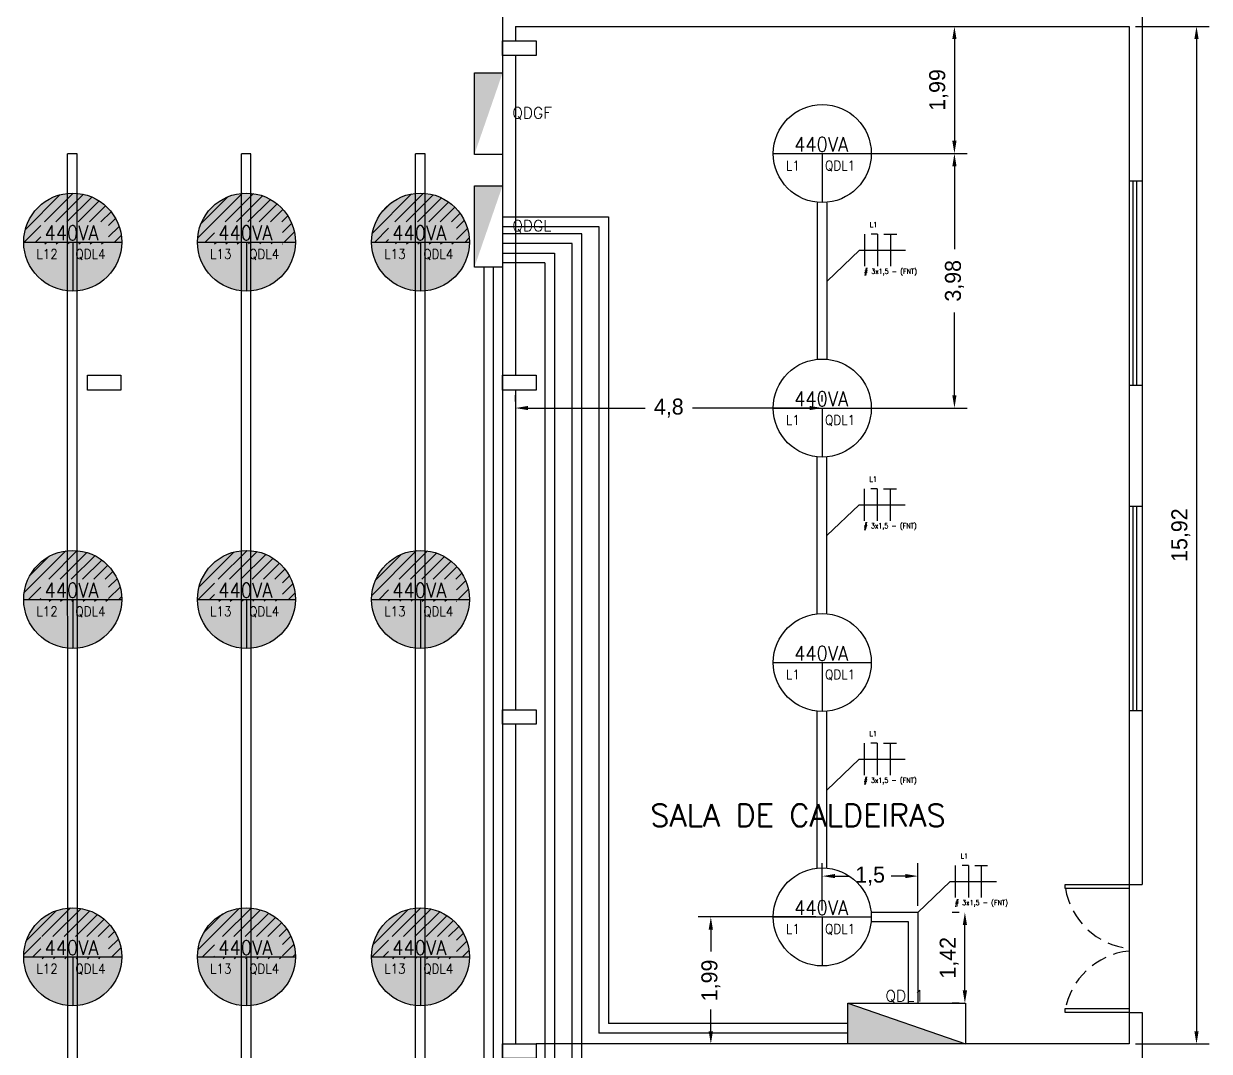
# Model space of a CAD drawing. Extents: x 103 to 641, y -58 to 322.
# Drawn here: x 392.66 to 411.19, y 34.8 to 50.87 of the extents above; entities that cross this region are included whole.
import ezdxf

# ---------------------------------------------------------------- set-up
doc = ezdxf.new("R2010")
doc.units = 0
doc.header["$MEASUREMENT"] = 0
doc.linetypes.add('DASHED2', pattern=[0.375, 0.25, -0.125])
for name, color, linetype in [('_ARQ', 5, 'Continuous'), ('_ARQ-TEXTO', 4, 'Continuous'), ('_COTAS', 4, 'Continuous'), ('_ELT-ELETROCALHAS', 1, 'Continuous'), ('_ELT-LUMINARIAS', 3, 'Continuous'), ('_ELT-MÁQUINAS', 3, 'Continuous'), ('_ELT-PONTO', 2, 'Continuous'), ('_ELT-PONTO-TEXTO', 4, 'Continuous'), ('_ELT_ELETRODUTO_COT', 1, 'Continuous'), ('ELET_FIAÇÃO', 1, 'Continuous')]:
    doc.layers.add(name, color=color, linetype=linetype)
doc.styles.add('textstyle3', font='romans')
doc.styles.add('textstyle4', font='arial.ttf')
doc.styles.add('textstyle6', font='Standard')
doc.dimstyles.new('QCADDimStyle', dxfattribs={"dimscale": 0, "dimtxt": 0.25, "dimasz": 0.2, "dimexe": 0.2, "dimexo": 0.1, "dimgap": 0.1, "dimtad": 1, "dimtxsty": 'Standard', "dimcen": 2.5, "dimadec": 1, "dimazin": 3, "dimtfac": 1, "dimtmove": 2, "dimatfit": 3, "dimarcsym": 0})

# ---------------------------------------------------------------- blocks, each defined once
blk = doc.blocks.new('*D37')
at = {"layer": '_COTAS', "color": 0, "linetype": 'Continuous', "lineweight": -2, "transparency": 16777216}
for p, q in [((410.043, 50.828), (411.194, 50.828)), ((410.994, 50.628), (410.994, 35.111)), ((410.043, 34.911), (411.194, 34.911))]:
    blk.add_line(p, q, dxfattribs=at)
at = {"layer": '_COTAS', "color": 0, "linetype": 'Continuous', "transparency": 16777216}
for points in [[(410.961, 50.628), (411.028, 50.628), (410.994, 50.828)], [(410.961, 35.111), (411.028, 35.111), (410.994, 34.911)]]:
    blk.add_solid(points, dxfattribs=at)
at = {"layer": 'DEFPOINTS', "color": 0, "linetype": 'Continuous', "transparency": 16777216}
for p in [(409.943, 50.828), (409.943, 34.911), (410.994, 34.911)]:
    blk.add_point(p, dxfattribs=at)
at = {"layer": '_COTAS', "color": 0, "linetype": 'Continuous', "transparency": 16777216, "insert": (410.749, 42.87), "char_height": 0.25, "attachment_point": 5, "rotation": 90}
blk.add_mtext('15,92', dxfattribs=at)
blk = doc.blocks.new('LAMP_VaporMetal')
at = {"layer": '_ELT-LUMINARIAS', "linetype": 'Continuous'}
blk.add_circle((0, 0), 0.766, dxfattribs=at)
at = {"layer": '_ELT-MÁQUINAS', "linetype": 'Continuous'}
for p, q in [((-0.766, 0), (0.766, 0)), ((0, 0), (0, -0.766))]:
    blk.add_line(p, q, dxfattribs=at)
at = {"layer": '_ELT-LUMINARIAS', "linetype": 'Continuous', "style": 'textstyle4'}
for tag, p, height in [('220VA', (-0.442, 0.031), 0.226), ('L34', (-0.568, -0.263), 0.15), ('QDL5', (0.044, -0.263), 0.15)]:
    blk.add_attdef(tag, p, '', height=height, dxfattribs=at)
blk = doc.blocks.new('*D50')
at = {"layer": '_COTAS', "color": 0, "linetype": 'Continuous', "lineweight": -2, "transparency": 16777216}
for p, q in [((405.243, 50.828), (407.409, 50.828)), ((407.209, 50.628), (407.209, 49.038)), ((405.243, 48.838), (407.409, 48.838))]:
    blk.add_line(p, q, dxfattribs=at)
at = {"layer": '_COTAS', "color": 0, "linetype": 'Continuous', "transparency": 16777216}
for points in [[(407.176, 50.628), (407.242, 50.628), (407.209, 50.828)], [(407.176, 49.038), (407.242, 49.038), (407.209, 48.838)]]:
    blk.add_solid(points, dxfattribs=at)
at = {"layer": 'DEFPOINTS', "color": 0, "linetype": 'Continuous', "transparency": 16777216}
for p in [(405.143, 50.828), (405.143, 48.838), (407.209, 48.838)]:
    blk.add_point(p, dxfattribs=at)
at = {"layer": '_COTAS', "color": 0, "linetype": 'Continuous', "transparency": 16777216, "insert": (406.963, 49.833), "char_height": 0.25, "attachment_point": 5, "rotation": 90}
blk.add_mtext('1,99', dxfattribs=at)
blk = doc.blocks.new('*D51')
at = {"layer": '_COTAS', "color": 0, "linetype": 'Continuous', "lineweight": -2, "transparency": 16777216}
for p, q in [((405.243, 48.838), (407.409, 48.838)), ((407.209, 48.638), (407.209, 47.344)), ((407.209, 45.058), (407.209, 46.352)), ((405.243, 44.858), (407.409, 44.858))]:
    blk.add_line(p, q, dxfattribs=at)
at = {"layer": '_COTAS', "color": 0, "linetype": 'Continuous', "transparency": 16777216}
for points in [[(407.176, 48.638), (407.242, 48.638), (407.209, 48.838)], [(407.176, 45.058), (407.242, 45.058), (407.209, 44.858)]]:
    blk.add_solid(points, dxfattribs=at)
at = {"layer": 'DEFPOINTS', "color": 0, "linetype": 'Continuous', "transparency": 16777216}
for p in [(405.143, 48.838), (405.143, 44.858), (407.209, 44.858)]:
    blk.add_point(p, dxfattribs=at)
at = {"layer": '_COTAS', "color": 0, "linetype": 'Continuous', "transparency": 16777216, "insert": (407.209, 46.848), "char_height": 0.25, "attachment_point": 5, "rotation": 90}
blk.add_mtext('3,98', dxfattribs=at)
blk = doc.blocks.new('*D52')
at = {"layer": '_COTAS', "color": 0, "linetype": 'Continuous', "lineweight": -2, "transparency": 16777216}
for p, q in [((400.343, 44.958), (400.343, 45.058)), ((405.143, 44.958), (405.143, 45.058)), ((400.543, 44.858), (402.372, 44.858)), ((404.943, 44.858), (403.114, 44.858))]:
    blk.add_line(p, q, dxfattribs=at)
at = {"layer": '_COTAS', "color": 0, "linetype": 'Continuous', "transparency": 16777216}
for points in [[(400.543, 44.891), (400.543, 44.825), (400.343, 44.858)], [(404.943, 44.891), (404.943, 44.825), (405.143, 44.858)]]:
    blk.add_solid(points, dxfattribs=at)
at = {"layer": 'DEFPOINTS', "color": 0, "linetype": 'Continuous', "transparency": 16777216}
for p in [(400.343, 44.858), (400.343, 44.858), (405.143, 44.858)]:
    blk.add_point(p, dxfattribs=at)
at = {"layer": '_COTAS', "color": 0, "linetype": 'Continuous', "transparency": 16777216, "insert": (402.743, 44.858), "char_height": 0.25, "attachment_point": 5}
blk.add_mtext('4,8', dxfattribs=at)
blk = doc.blocks.new('*D53')
at = {"layer": '_COTAS', "color": 0, "linetype": 'Continuous', "lineweight": -2, "transparency": 16777216}
for p, q in [((405.043, 36.898), (403.2, 36.898)), ((403.4, 36.698), (403.4, 36.359)), ((403.4, 35.111), (403.4, 35.45)), ((405.043, 34.911), (403.2, 34.911))]:
    blk.add_line(p, q, dxfattribs=at)
at = {"layer": '_COTAS', "color": 0, "linetype": 'Continuous', "transparency": 16777216}
for points in [[(403.366, 36.698), (403.433, 36.698), (403.4, 36.898)], [(403.366, 35.111), (403.433, 35.111), (403.4, 34.911)]]:
    blk.add_solid(points, dxfattribs=at)
at = {"layer": 'DEFPOINTS', "color": 0, "linetype": 'Continuous', "transparency": 16777216}
for p in [(405.143, 36.898), (403.4, 34.911), (405.143, 34.911)]:
    blk.add_point(p, dxfattribs=at)
at = {"layer": '_COTAS', "color": 0, "linetype": 'Continuous', "transparency": 16777216, "insert": (403.4, 35.905), "char_height": 0.25, "attachment_point": 5, "rotation": 90}
blk.add_mtext('1,99', dxfattribs=at)
blk = doc.blocks.new('FIACAO_LUM_ELETRO_DIR')
at = {"layer": 'ELET_FIAÇÃO', "color": 4, "linetype": 'Continuous'}
for p, q in [((0.589, 0.233), (0.589, 0.733)), ((0.789, 0.733), (0.689, 0.733)), ((0.789, 0.733), (0.789, 0.233)), ((0.889, 0.733), (1.089, 0.733)), ((0.989, 0.733), (0.989, 0.233))]:
    blk.add_line(p, q, dxfattribs=at)
at = {"layer": 'ELET_FIAÇÃO', "color": 7, "linetype": 'Continuous'}
for points in [[(0.505, 0.483), (0, 0)], [(0.505, 0.483), (1.227, 0.483)]]:
    blk.add_lwpolyline(points, dxfattribs=at)
at = {"layer": 'ELET_FIAÇÃO', "color": 4, "linetype": 'Continuous', "style": 'textstyle4'}
for tag, p in [('C', (0.668, 0.843)), ('B', (0.575, 0.113))]:
    blk.add_attdef(tag, p, '', height=0.08, dxfattribs=at)
blk = doc.blocks.new('*D68')
at = {"layer": '_ELT_ELETRODUTO_COT', "color": 0, "linetype": 'Continuous', "lineweight": -2, "transparency": 16777216}
for p, q in [((407.283, 36.97), (407.173, 36.97)), ((407.373, 35.748), (407.373, 36.77)), ((407.283, 35.548), (407.173, 35.548))]:
    blk.add_line(p, q, dxfattribs=at)
at = {"layer": '_ELT_ELETRODUTO_COT', "color": 0, "linetype": 'Continuous', "transparency": 16777216}
for points in [[(407.339, 36.77), (407.406, 36.77), (407.373, 36.97)], [(407.339, 35.748), (407.406, 35.748), (407.373, 35.548)]]:
    blk.add_solid(points, dxfattribs=at)
at = {"layer": 'DEFPOINTS', "color": 0, "linetype": 'Continuous', "transparency": 16777216}
for p in [(407.373, 36.97), (407.383, 36.97), (407.383, 35.548)]:
    blk.add_point(p, dxfattribs=at)
at = {"layer": '_ELT_ELETRODUTO_COT', "color": 0, "linetype": 'Continuous', "transparency": 16777216, "insert": (407.127, 36.259), "char_height": 0.25, "attachment_point": 5, "rotation": 90}
blk.add_mtext('1,42', dxfattribs=at)
blk = doc.blocks.new('*D69')
at = {"layer": '_ELT_ELETRODUTO_COT', "color": 0, "linetype": 'Continuous', "lineweight": -2, "transparency": 16777216}
for p, q in [((405.143, 36.998), (405.143, 37.737)), ((406.639, 37.07), (406.639, 37.737)), ((405.343, 37.537), (405.562, 37.537)), ((406.439, 37.537), (406.22, 37.537))]:
    blk.add_line(p, q, dxfattribs=at)
at = {"layer": '_ELT_ELETRODUTO_COT', "color": 0, "linetype": 'Continuous', "transparency": 16777216}
for points in [[(405.343, 37.57), (405.343, 37.504), (405.143, 37.537)], [(406.439, 37.57), (406.439, 37.504), (406.639, 37.537)]]:
    blk.add_solid(points, dxfattribs=at)
at = {"layer": 'DEFPOINTS', "color": 0, "linetype": 'Continuous', "transparency": 16777216}
for p in [(406.639, 37.537), (405.143, 36.898), (406.639, 36.97)]:
    blk.add_point(p, dxfattribs=at)
at = {"layer": '_ELT_ELETRODUTO_COT', "color": 0, "linetype": 'Continuous', "transparency": 16777216, "insert": (405.891, 37.537), "char_height": 0.25, "attachment_point": 5}
blk.add_mtext('1,5', dxfattribs=at)
blk = doc.blocks.new('LAMP_Recapagem')
at = {"true_color": 0xffffff}
h = blk.add_hatch(color=7, dxfattribs=at)
h.dxf.hatch_style = 1
edge = h.paths.add_edge_path()
edge.add_arc((0, 0), 0.766, 0, 360)
at = {"layer": '_ELT-LUMINARIAS', "linetype": 'Continuous', "transparency": 33554687}
h = blk.add_hatch(dxfattribs=at)
h.set_pattern_fill('ANSI31', color=256, style=0, pattern_type=0)
h.set_pattern_definition([(45, (-325.58795, -41.82564), (-0.08838835, 0.08838835), [])])
edge = h.paths.add_edge_path(flags=0)
edge.add_line((-0.766, 0), (0.766, 0))
edge.add_arc((0, 0), 0.766, 0, 180)
h.paths.add_polyline_path([(-0.5, -0.03), (0.562, -0.03), (0.562, 0.315), (-0.5, 0.315)], flags=0)
at = {"layer": '_ELT-LUMINARIAS', "linetype": 'Continuous'}
blk.add_circle((0, 0), 0.766, dxfattribs=at)
at = {"layer": '_ELT-MÁQUINAS', "linetype": 'Continuous'}
for p, q in [((-0.766, 0), (0.766, 0)), ((0, 0), (0, -0.766))]:
    blk.add_line(p, q, dxfattribs=at)
at = {"layer": '_ELT-LUMINARIAS', "linetype": 'Continuous', "style": 'textstyle4'}
for tag, p, height in [('990VA', (-0.442, 0.031), 0.226), ('L34', (-0.568, -0.263), 0.15), ('QDL5', (0.044, -0.263), 0.15)]:
    blk.add_attdef(tag, p, '', height=height, dxfattribs=at)

msp = doc.modelspace()

# ---------------------------------------------------------------- hatches: boundary and pattern name
at = {"layer": '_ELT-PONTO', "linetype": 'Continuous', "transparency": 33554687}
for points in [[(399.703, 48.826), (400.143, 50.099), (399.703, 50.099)], [(399.703, 47.062), (400.143, 48.336), (399.703, 48.336)], [(407.383, 34.911), (405.543, 35.548), (405.543, 34.911)]]:
    msp.add_hatch(color=256, dxfattribs=at).paths.add_polyline_path(points, flags=0)

# ---------------------------------------------------------------- linework, layer by layer
at = {"layer": '_ARQ'}
for p, q in [((410.143, 61.028), (410.143, 37.405)), ((400.143, 60.828), (400.143, 22.343)), ((400.343, 50.828), (409.943, 50.828)), ((400.343, 50.828), (400.343, 50.599)), ((409.943, 50.828), (409.943, 37.405)), ((400.343, 50.37), (400.343, 45.37)), ((409.943, 48.411), (410.143, 48.411)), ((410.005, 45.211), (410.005, 48.408)), ((410.059, 45.211), (410.059, 48.408)), ((400.343, 45.14), (400.343, 40.14)), ((410.143, 45.211), (409.943, 45.211)), ((409.943, 43.321), (410.143, 43.321)), ((410.005, 40.121), (410.005, 43.318)), ((410.059, 40.121), (410.059, 43.318)), ((410.143, 40.121), (409.943, 40.121)), ((400.343, 39.911), (400.343, 34.911)), ((409.943, 37.405), (410.143, 37.405)), ((409.943, 35.405), (410.143, 35.405)), ((409.943, 35.405), (409.943, 34.911)), ((410.143, 35.405), (410.143, 30.742)), ((409.943, 34.911), (400.668, 34.911))]:
    msp.add_line(p, q, dxfattribs=at)
at = {"layer": '_ARQ', "linetype": 'Continuous'}
msp.add_line((409.943, 37.405), (409.943, 35.405), dxfattribs=at)
at = {"layer": '_ARQ'}
for points in [[(400.143, 50.599), (400.668, 50.599), (400.668, 50.37), (400.143, 50.37)], [(393.652, 45.37), (394.176, 45.37), (394.176, 45.14), (393.652, 45.14)], [(400.143, 45.37), (400.668, 45.37), (400.668, 45.14), (400.143, 45.14)], [(400.143, 40.14), (400.668, 40.14), (400.668, 39.911), (400.143, 39.911)], [(400.143, 34.911), (400.668, 34.911), (400.668, 34.682), (400.143, 34.682)]]:
    msp.add_lwpolyline(points, close=True, dxfattribs=at)
at = {"layer": '_ARQ', "linetype": 'Continuous'}
for points in [[(409.943, 37.345), (408.943, 37.345), (408.943, 37.405), (409.943, 37.405)], [(409.943, 35.405), (408.943, 35.405), (408.943, 35.465), (409.943, 35.465)]]:
    msp.add_lwpolyline(points, close=True, dxfattribs=at)
at = {"layer": '_ARQ', "linetype": 'DASHED2'}
for centre, start, end in [((410.064, 37.535), 189.6213, 263.9217), ((410.056, 35.235), 96.0783, 170.3787)]:
    msp.add_arc(centre, 1.136, start, end, dxfattribs=at)
at = {"layer": '_ELT-ELETROCALHAS', "linetype": 'Continuous'}
for p, q in [((393.347, 25.16), (393.342, 48.833)), ((393.492, 48.832), (393.342, 48.833)), ((393.497, 25.16), (393.492, 48.832)), ((396.064, 25.161), (396.059, 48.834)), ((396.209, 48.832), (396.059, 48.834)), ((396.214, 25.161), (396.209, 48.832)), ((398.785, 25.16), (398.781, 48.833)), ((398.931, 48.832), (398.781, 48.833)), ((398.935, 25.16), (398.931, 48.832)), ((405.068, 45.618), (405.068, 48.069)), ((405.218, 45.618), (405.218, 48.069)), ((405.063, 41.638), (405.063, 44.089)), ((405.213, 41.638), (405.213, 44.089)), ((405.063, 37.658), (405.063, 40.109)), ((405.213, 37.658), (405.213, 40.109)), ((406.639, 36.97), (405.906, 36.97)), ((406.639, 36.97), (406.639, 35.548)), ((406.489, 36.82), (405.905, 36.82)), ((406.489, 35.548), (406.489, 36.82))]:
    msp.add_line(p, q, dxfattribs=at)
at = {"layer": '_ELT-ELETROCALHAS', "color": 8, "linetype": 'Continuous'}
for p, q in [((400.143, 47.849), (401.801, 47.849)), ((401.801, 47.849), (401.801, 35.23)), ((400.143, 47.699), (401.651, 47.699)), ((401.651, 47.699), (401.651, 35.08)), ((401.382, 47.583), (400.143, 47.583)), ((401.382, 34.442), (401.382, 47.583)), ((401.232, 47.433), (400.143, 47.433)), ((400.143, 47.281), (400.954, 47.281)), ((400.954, 47.281), (400.954, 25.014)), ((401.232, 34.292), (401.232, 47.433)), ((400.804, 47.131), (400.143, 47.131)), ((400.804, 47.131), (400.804, 24.864)), ((399.848, 47.062), (399.848, 22.712)), ((399.998, 47.062), (399.998, 22.562)), ((405.543, 35.23), (401.801, 35.23)), ((405.543, 35.08), (401.651, 35.08))]:
    msp.add_line(p, q, dxfattribs=at)
at = {"layer": '_ELT-PONTO', "linetype": 'Continuous'}
msp.add_line((405.543, 35.548), (407.383, 34.911), dxfattribs=at)
for points in [[(399.703, 50.099), (400.143, 50.099), (400.143, 48.826), (399.703, 48.826)], [(399.703, 48.336), (400.143, 48.336), (400.143, 47.062), (399.703, 47.062)], [(405.543, 34.911), (405.543, 35.548), (407.383, 35.548), (407.383, 34.911)]]:
    msp.add_lwpolyline(points, close=True, dxfattribs=at)

# ---------------------------------------------------------------- block references
at = {"layer": '_ELT-ELETROCALHAS', "linetype": 'Continuous'}
ref = msp.add_blockref('FIACAO_LUM_ELETRO_DIR', (405.218, 46.843), dxfattribs=at)
ref.add_attrib('C', 'L1', (405.886, 47.686), dxfattribs={"layer": 'ELET_FIAÇÃO', "color": 4, "linetype": 'Continuous', "height": 0.08, "style": 'textstyle6'})
ref.add_attrib('B', '# 3x1,5 - (FNT)', (405.793, 46.956), dxfattribs={"layer": 'ELET_FIAÇÃO', "color": 4, "linetype": 'Continuous', "height": 0.08, "style": 'textstyle6'})
ref = msp.add_blockref('FIACAO_LUM_ELETRO_DIR', (405.213, 42.863), dxfattribs=at)
ref.add_attrib('C', 'L1', (405.881, 43.706), dxfattribs={"layer": 'ELET_FIAÇÃO', "color": 4, "linetype": 'Continuous', "height": 0.08, "style": 'textstyle6'})
ref.add_attrib('B', '# 3x1,5 - (FNT)', (405.788, 42.976), dxfattribs={"layer": 'ELET_FIAÇÃO', "color": 4, "linetype": 'Continuous', "height": 0.08, "style": 'textstyle6'})
ref = msp.add_blockref('FIACAO_LUM_ELETRO_DIR', (405.213, 38.883), dxfattribs=at)
ref.add_attrib('C', 'L1', (405.881, 39.726), dxfattribs={"layer": 'ELET_FIAÇÃO', "color": 4, "linetype": 'Continuous', "height": 0.08, "style": 'textstyle6'})
ref.add_attrib('B', '# 3x1,5 - (FNT)', (405.788, 38.996), dxfattribs={"layer": 'ELET_FIAÇÃO', "color": 4, "linetype": 'Continuous', "height": 0.08, "style": 'textstyle6'})
ref = msp.add_blockref('FIACAO_LUM_ELETRO_DIR', (406.639, 36.97), dxfattribs=at)
ref.add_attrib('C', 'L1', (407.307, 37.813), dxfattribs={"layer": 'ELET_FIAÇÃO', "color": 4, "linetype": 'Continuous', "height": 0.08, "style": 'textstyle6'})
ref.add_attrib('B', '# 3x1,5 - (FNT)', (407.215, 37.083), dxfattribs={"layer": 'ELET_FIAÇÃO', "color": 4, "linetype": 'Continuous', "height": 0.08, "style": 'textstyle6'})
at = {"layer": '_ELT-LUMINARIAS', "linetype": 'Continuous'}
ref = msp.add_blockref('LAMP_VaporMetal', (405.143, 48.838), dxfattribs=at)
ref.add_attrib('220VA', '440VA', (404.701, 48.869), dxfattribs={"linetype": 'Continuous', "height": 0.2256, "style": 'textstyle6'})
ref.add_attrib('L34', 'L1', (404.575, 48.575), dxfattribs={"linetype": 'Continuous', "height": 0.1501, "style": 'textstyle6'})
ref.add_attrib('QDL5', 'QDL1', (405.187, 48.575), dxfattribs={"linetype": 'Continuous', "height": 0.1501, "style": 'textstyle6'})
ref = msp.add_blockref('LAMP_Recapagem', (393.421, 47.454), dxfattribs=at)
ref.add_attrib('L34', 'L12', (392.853, 47.191), dxfattribs={"linetype": 'Continuous', "height": 0.1501, "style": 'textstyle6'})
ref.add_attrib('QDL5', 'QDL4', (393.465, 47.191), dxfattribs={"linetype": 'Continuous', "height": 0.1501, "style": 'textstyle6'})
ref.add_attrib('990VA', '440VA', (392.979, 47.485), dxfattribs={"linetype": 'Continuous', "height": 0.2256, "style": 'textstyle6'})
ref = msp.add_blockref('LAMP_Recapagem', (396.138, 47.454), dxfattribs=at)
ref.add_attrib('L34', 'L13', (395.57, 47.192), dxfattribs={"linetype": 'Continuous', "height": 0.1501, "style": 'textstyle6'})
ref.add_attrib('QDL5', 'QDL4', (396.182, 47.192), dxfattribs={"linetype": 'Continuous', "height": 0.1501, "style": 'textstyle6'})
ref.add_attrib('990VA', '440VA', (395.696, 47.485), dxfattribs={"linetype": 'Continuous', "height": 0.2256, "style": 'textstyle6'})
ref = msp.add_blockref('LAMP_Recapagem', (398.86, 47.454), dxfattribs=at)
ref.add_attrib('L34', 'L13', (398.292, 47.191), dxfattribs={"linetype": 'Continuous', "height": 0.1501, "style": 'textstyle6'})
ref.add_attrib('QDL5', 'QDL4', (398.904, 47.191), dxfattribs={"linetype": 'Continuous', "height": 0.1501, "style": 'textstyle6'})
ref.add_attrib('990VA', '440VA', (398.417, 47.485), dxfattribs={"linetype": 'Continuous', "height": 0.2256, "style": 'textstyle6'})
ref = msp.add_blockref('LAMP_VaporMetal', (405.143, 44.858), dxfattribs=at)
ref.add_attrib('220VA', '440VA', (404.701, 44.889), dxfattribs={"linetype": 'Continuous', "height": 0.2256, "style": 'textstyle6'})
ref.add_attrib('L34', 'L1', (404.575, 44.595), dxfattribs={"linetype": 'Continuous', "height": 0.1501, "style": 'textstyle6'})
ref.add_attrib('QDL5', 'QDL1', (405.187, 44.595), dxfattribs={"linetype": 'Continuous', "height": 0.1501, "style": 'textstyle6'})
ref = msp.add_blockref('LAMP_Recapagem', (393.421, 41.865), dxfattribs=at)
ref.add_attrib('L34', 'L12', (392.853, 41.602), dxfattribs={"linetype": 'Continuous', "height": 0.1501, "style": 'textstyle6'})
ref.add_attrib('QDL5', 'QDL4', (393.465, 41.602), dxfattribs={"linetype": 'Continuous', "height": 0.1501, "style": 'textstyle6'})
ref.add_attrib('990VA', '440VA', (392.979, 41.896), dxfattribs={"linetype": 'Continuous', "height": 0.2256, "style": 'textstyle6'})
ref = msp.add_blockref('LAMP_Recapagem', (396.138, 41.865), dxfattribs=at)
ref.add_attrib('L34', 'L13', (395.57, 41.603), dxfattribs={"linetype": 'Continuous', "height": 0.1501, "style": 'textstyle6'})
ref.add_attrib('QDL5', 'QDL4', (396.182, 41.603), dxfattribs={"linetype": 'Continuous', "height": 0.1501, "style": 'textstyle6'})
ref.add_attrib('990VA', '440VA', (395.696, 41.896), dxfattribs={"linetype": 'Continuous', "height": 0.2256, "style": 'textstyle6'})
ref = msp.add_blockref('LAMP_Recapagem', (398.86, 41.865), dxfattribs=at)
ref.add_attrib('L34', 'L13', (398.292, 41.602), dxfattribs={"linetype": 'Continuous', "height": 0.1501, "style": 'textstyle6'})
ref.add_attrib('QDL5', 'QDL4', (398.904, 41.602), dxfattribs={"linetype": 'Continuous', "height": 0.1501, "style": 'textstyle6'})
ref.add_attrib('990VA', '440VA', (398.417, 41.896), dxfattribs={"linetype": 'Continuous', "height": 0.2256, "style": 'textstyle6'})
ref = msp.add_blockref('LAMP_VaporMetal', (405.143, 40.878), dxfattribs=at)
ref.add_attrib('220VA', '440VA', (404.701, 40.909), dxfattribs={"linetype": 'Continuous', "height": 0.2256, "style": 'textstyle6'})
ref.add_attrib('L34', 'L1', (404.575, 40.615), dxfattribs={"linetype": 'Continuous', "height": 0.1501, "style": 'textstyle6'})
ref.add_attrib('QDL5', 'QDL1', (405.187, 40.615), dxfattribs={"linetype": 'Continuous', "height": 0.1501, "style": 'textstyle6'})
ref = msp.add_blockref('LAMP_VaporMetal', (405.143, 36.898), dxfattribs=at)
ref.add_attrib('220VA', '440VA', (404.701, 36.929), dxfattribs={"linetype": 'Continuous', "height": 0.2256, "style": 'textstyle6'})
ref.add_attrib('L34', 'L1', (404.575, 36.635), dxfattribs={"linetype": 'Continuous', "height": 0.1501, "style": 'textstyle6'})
ref.add_attrib('QDL5', 'QDL1', (405.187, 36.635), dxfattribs={"linetype": 'Continuous', "height": 0.1501, "style": 'textstyle6'})
ref = msp.add_blockref('LAMP_Recapagem', (393.421, 36.275), dxfattribs=at)
ref.add_attrib('L34', 'L12', (392.853, 36.012), dxfattribs={"linetype": 'Continuous', "height": 0.1501, "style": 'textstyle6'})
ref.add_attrib('QDL5', 'QDL4', (393.465, 36.012), dxfattribs={"linetype": 'Continuous', "height": 0.1501, "style": 'textstyle6'})
ref.add_attrib('990VA', '440VA', (392.979, 36.306), dxfattribs={"linetype": 'Continuous', "height": 0.2256, "style": 'textstyle6'})
ref = msp.add_blockref('LAMP_Recapagem', (396.138, 36.275), dxfattribs=at)
ref.add_attrib('L34', 'L13', (395.57, 36.013), dxfattribs={"linetype": 'Continuous', "height": 0.1501, "style": 'textstyle6'})
ref.add_attrib('QDL5', 'QDL4', (396.182, 36.013), dxfattribs={"linetype": 'Continuous', "height": 0.1501, "style": 'textstyle6'})
ref.add_attrib('990VA', '440VA', (395.696, 36.306), dxfattribs={"linetype": 'Continuous', "height": 0.2256, "style": 'textstyle6'})
ref = msp.add_blockref('LAMP_Recapagem', (398.86, 36.275), dxfattribs=at)
ref.add_attrib('L34', 'L13', (398.292, 36.012), dxfattribs={"linetype": 'Continuous', "height": 0.1501, "style": 'textstyle6'})
ref.add_attrib('QDL5', 'QDL4', (398.904, 36.012), dxfattribs={"linetype": 'Continuous', "height": 0.1501, "style": 'textstyle6'})
ref.add_attrib('990VA', '440VA', (398.417, 36.306), dxfattribs={"linetype": 'Continuous', "height": 0.2256, "style": 'textstyle6'})

# ---------------------------------------------------------------- texts
at = {"layer": '_ARQ-TEXTO', "style": 'textstyle3'}
msp.add_text('SALA DE CALDEIRAS', height=0.35, dxfattribs=at).set_placement((402.452, 38.314))
at = {"layer": '_ELT-PONTO-TEXTO', "style": 'textstyle3'}
for s, p in [('QDGF', (400.295, 49.386)), ('QDGL', (400.295, 47.622)), ('QDL1', (406.13, 35.575))]:
    msp.add_text(s, height=0.176, dxfattribs=at).set_placement(p)

# ---------------------------------------------------------------- dimensions: what is measured, and where the dimension line sits
at = {"layer": '_COTAS', "linetype": 'Continuous'}
for base, p1, p2, picture, middle in [((407.209, 48.838), (405.143, 50.828), (405.143, 48.838), '*D50', (406.963, 49.833)), ((410.994, 34.911), (409.943, 50.828), (409.943, 34.911), '*D37', (410.749, 42.87))]:
    dim = msp.add_linear_dim(base=base, p1=p1, p2=p2, angle=90, dimstyle='QCADDimStyle', override={"dimscale": 1, "dimtoh": 0, "dimsah": 1, "dimcen": 0.2, "dimtdec": 2, "dimtofl": 1}, dxfattribs=at)
    dim.commit()
    dim.dimension.update_dxf_attribs({"geometry": picture, "text_midpoint": middle})
for base, p1, p2, picture, middle in [((407.209, 44.858), (405.143, 48.838), (405.143, 44.858), '*D51', (407.209, 46.848)), ((403.4, 34.911), (405.143, 36.898), (405.143, 34.911), '*D53', (403.4, 35.905))]:
    dim = msp.add_linear_dim(base=base, p1=p1, p2=p2, angle=90, dimstyle='QCADDimStyle', override={"dimscale": 1, "dimtoh": 0, "dimsah": 1, "dimcen": 0.2, "dimtdec": 2, "dimtofl": 1}, dxfattribs=at)
    dim.commit()
    dim.dimension.update_dxf_attribs({"geometry": picture, "text_midpoint": middle, "dimtype": 160})
dim = msp.add_linear_dim(base=(400.343, 44.858), p1=(405.143, 44.858), p2=(400.343, 44.858), dimstyle='QCADDimStyle', override={"dimscale": 1, "dimtoh": 0, "dimsah": 1, "dimcen": 0.2, "dimtdec": 2, "dimtofl": 1}, dxfattribs=at)
dim.commit()
dim.dimension.update_dxf_attribs({"geometry": '*D52', "text_midpoint": (402.743, 44.858), "dimtype": 160})
at = {"layer": '_ELT_ELETRODUTO_COT', "linetype": 'Continuous'}
dim = msp.add_linear_dim(base=(406.639, 37.537), p1=(405.143, 36.898), p2=(406.639, 36.97), dimstyle='QCADDimStyle', override={"dimscale": 1, "dimtoh": 0, "dimsah": 1, "dimcen": 0.2, "dimtdec": 2, "dimtofl": 1}, dxfattribs=at)
dim.commit()
dim.dimension.update_dxf_attribs({"geometry": '*D69', "text_midpoint": (405.891, 37.537), "dimtype": 160})
dim = msp.add_linear_dim(base=(407.373, 36.97), p1=(407.383, 35.548), p2=(407.383, 36.97), angle=90, dimstyle='QCADDimStyle', override={"dimscale": 1, "dimtoh": 0, "dimsah": 1, "dimcen": 0.2, "dimtdec": 2, "dimtofl": 1}, dxfattribs=at)
dim.commit()
dim.dimension.update_dxf_attribs({"geometry": '*D68', "text_midpoint": (407.127, 36.259)})

doc.saveas('drawing.dxf')
